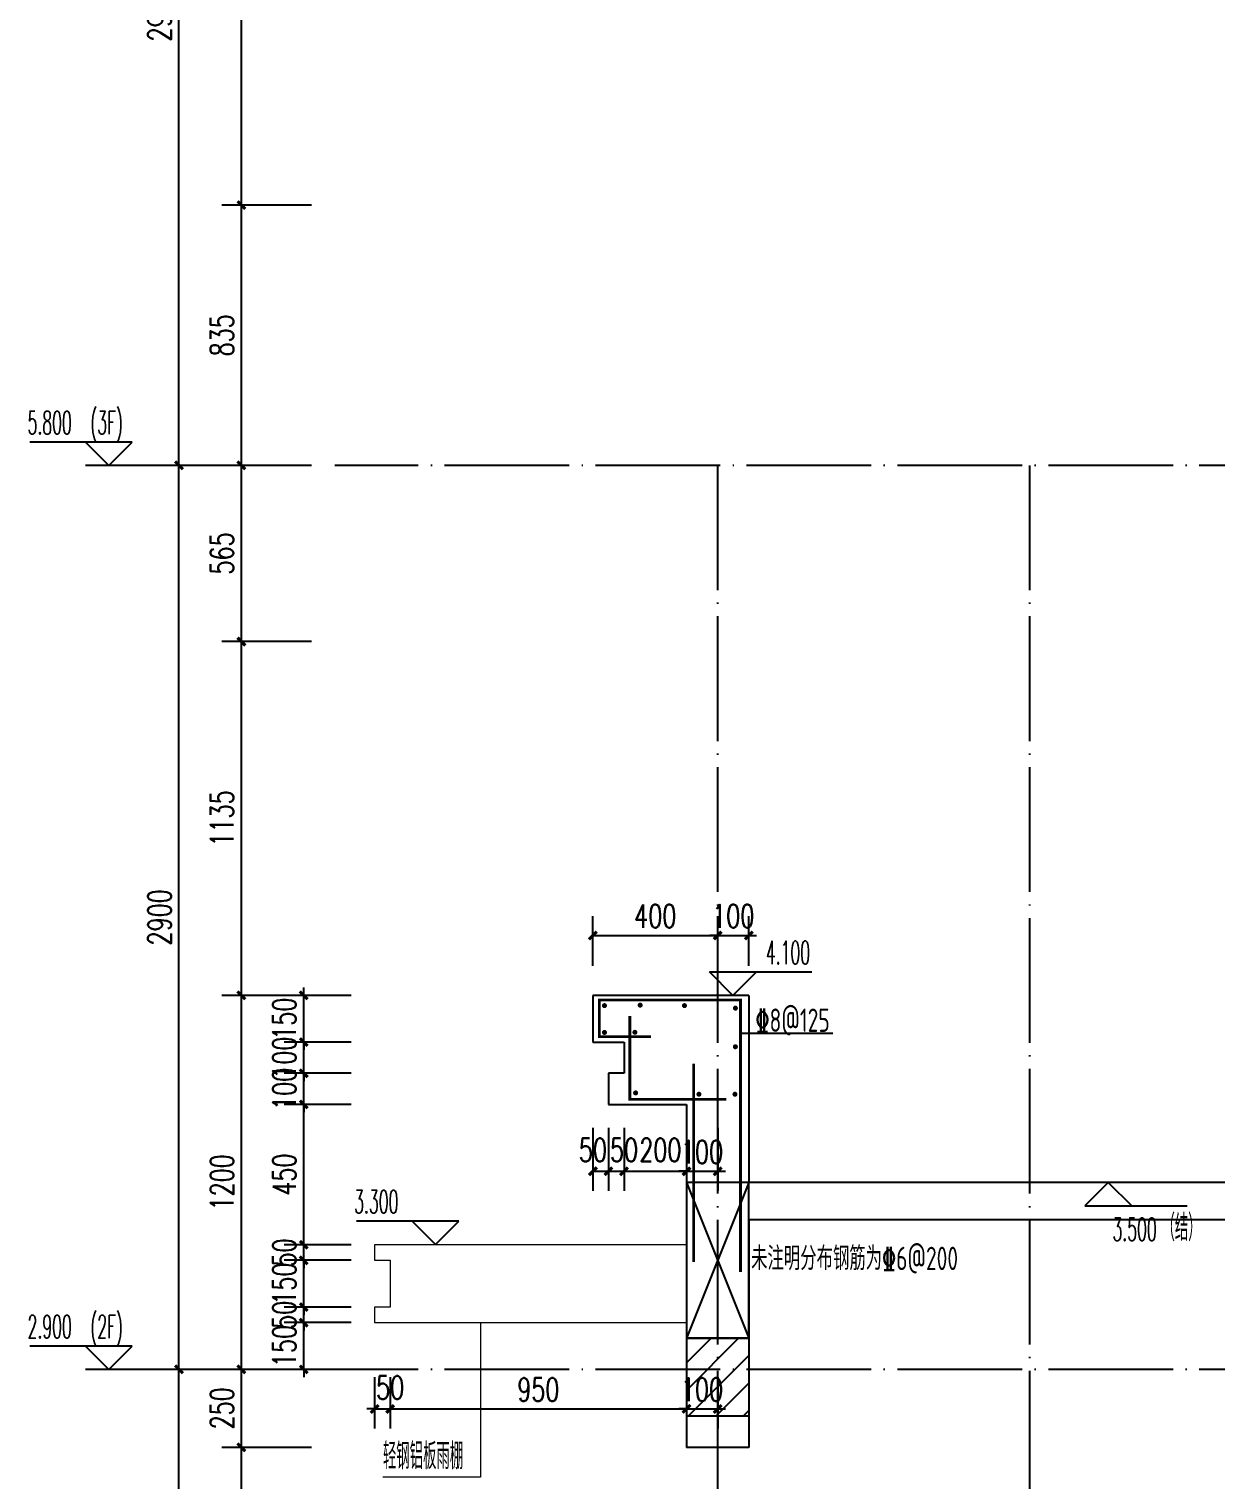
# Model space of a CAD drawing. Extents: x 393367 to 3005760, y 4998 to 826018.
# Drawn here: x 2925937 to 2929742, y 446182 to 450836 of the extents above; entities that cross this region are included whole.
import ezdxf

# ---------------------------------------------------------------- set-up
doc = ezdxf.new("R2010")
doc.units = 0
doc.header["$LTSCALE"] = 1000
doc.linetypes.add('DOTE', pattern=[2.42, 2, -0.2, 0.02, -0.2])
doc.layers.get('0').update_dxf_attribs({"linetype": 'CONTINUOUS'})
doc.layers.get('Defpoints').update_dxf_attribs({"linetype": 'CONTINUOUS'})
for name, color, linetype in [('DIM_ELEV', 3, 'CONTINUOUS'), ('DOTE', 8, 'DOTE'), ('PUB_DIM', 3, 'CONTINUOUS'), ('PUB_HATCH', 8, 'CONTINUOUS'), ('PUB_TEXT', 7, 'CONTINUOUS'), ('S-大样-砼线', 7, 'CONTINUOUS'), ('S-引出线', 40, 'CONTINUOUS'), ('TEXT', 7, 'CONTINUOUS'), ('WALL', 130, 'CONTINUOUS')]:
    doc.layers.add(name, color=color, linetype=linetype)
for name, color, linetype, lineweight in [('DIM_IDEN', 3, 'CONTINUOUS', 15), ('REIN', 1, 'CONTINUOUS', 18), ('立面-普通轮廓', 7, 'CONTINUOUS', 18)]:
    doc.layers.add(name, color=color, linetype=linetype, lineweight=lineweight)
doc.styles.add('_TCH_DIM', font='simplex.shx', dxfattribs={"width": 0.65, "bigfont": 'gbcbig.shx'})
doc.styles.add('_TCH_DIM_T3', font='SIMPLEX', dxfattribs={"width": 0.705882, "bigfont": 'GBCBIG'})
doc.styles.add('DIM_FONT_T3', font='SIMPLEX', dxfattribs={"width": 0.705882, "bigfont": 'GBCBIG'})
doc.styles.add('TSSD_Rein', font='Tssdeng.shx', dxfattribs={"width": 0.7, "bigfont": 'hztxt.shx'})
doc.dimstyles.new('_TCH_ARCH&&25', dxfattribs={"dimtxt": 74.375, "dimasz": 25, "dimexe": 62.5, "dimexo": 75, "dimgap": 25, "dimtad": 1, "dimdec": 0, "dimzin": 0, "dimdsep": 46, "dimtxsty": '_TCH_DIM_T3', "dimblk": 'ARCHTICK', "dimcen": 0.09, "dimclrt": 7, "dimazin": 2, "dimtfac": 1, "dimtdec": 0, "dimtix": 1, "dimtmove": 2, "dimatfit": 3, "dimfxl": 1, "dimtolj": 1, "dimtzin": 0, "dimarcsym": 0})

# ---------------------------------------------------------------- blocks, each defined once
blk = doc.blocks.new('_ArchTick')
at = {"color": 0, "linetype": 'ByBlock', "const_width": 0.4}
blk.add_lwpolyline([(-0.5, -0.5), (0.5, 0.5)], dxfattribs=at)
blk = doc.blocks.new('*D1544')
at = {"layer": 'Defpoints', "color": 0, "transparency": 16777216}
for p in [(2928144.6, 447928.5), (2927744.5, 447756.5), (2928144.6, 447756.5)]:
    blk.add_point(p, dxfattribs=at)
at = {"layer": 'PUB_DIM', "color": 0, "lineweight": -2, "transparency": 16777216}
for p, q in [((2927744.5, 447831.5), (2927744.5, 447991)), ((2928144.6, 447831.5), (2928144.6, 447991)), ((2927744.5, 447928.5), (2928144.6, 447928.5))]:
    blk.add_line(p, q, dxfattribs=at)
at = {"layer": 'PUB_DIM', "color": 0, "lineweight": -2, "transparency": 16777216, "xscale": 25, "yscale": 25, "zscale": 25, "rotation": 180}
blk.add_blockref('_ArchTick', (2927744.5, 447928.5), dxfattribs=at)
at = {"layer": 'PUB_DIM', "color": 0, "lineweight": -2, "transparency": 16777216, "xscale": 25, "yscale": 25, "zscale": 25}
blk.add_blockref('_ArchTick', (2928144.6, 447928.5), dxfattribs=at)
at = {"layer": 'PUB_DIM', "color": 7, "transparency": 16777216, "insert": (2927944.5, 447990.7), "char_height": 74.38, "attachment_point": 5, "style": '_TCH_DIM_T3'}
blk.add_mtext('\\A1;400', dxfattribs=at)
blk = doc.blocks.new('*D1545')
at = {"layer": 'Defpoints', "color": 0, "transparency": 16777216}
for p in [(2928244.4, 447928.5), (2928144.6, 447756.5), (2928244.4, 447756.5)]:
    blk.add_point(p, dxfattribs=at)
at = {"layer": 'PUB_DIM', "color": 0, "lineweight": -2, "transparency": 16777216}
for p, q in [((2928144.6, 447831.5), (2928144.6, 447991)), ((2928244.4, 447831.5), (2928244.4, 447991)), ((2928144.6, 447928.5), (2928119.6, 447928.5)), ((2928144.6, 447928.5), (2928244.4, 447928.5)), ((2928244.4, 447928.5), (2928269.4, 447928.5))]:
    blk.add_line(p, q, dxfattribs=at)
at = {"layer": 'PUB_DIM', "color": 0, "lineweight": -2, "transparency": 16777216, "xscale": 25, "yscale": 25, "zscale": 25}
blk.add_blockref('_ArchTick', (2928144.6, 447928.5), dxfattribs=at)
at = {"layer": 'PUB_DIM', "color": 0, "lineweight": -2, "transparency": 16777216, "xscale": 25, "yscale": 25, "zscale": 25, "rotation": 180}
blk.add_blockref('_ArchTick', (2928244.4, 447928.5), dxfattribs=at)
at = {"layer": 'PUB_DIM', "color": 7, "transparency": 16777216, "insert": (2928194.5, 447990.7), "char_height": 74.38, "attachment_point": 5, "style": '_TCH_DIM_T3'}
blk.add_mtext('\\A1;100', dxfattribs=at)
blk = doc.blocks.new('*D1546')
at = {"layer": 'Defpoints', "color": 0, "transparency": 16777216}
for p in [(2927044.6, 446586.3), (2927094.6, 446586.3), (2927094.6, 446409.6)]:
    blk.add_point(p, dxfattribs=at)
at = {"layer": 'PUB_DIM', "color": 0, "lineweight": -2, "transparency": 16777216}
for p, q in [((2927044.6, 446511.3), (2927044.6, 446347.1)), ((2927094.6, 446511.3), (2927094.6, 446347.1)), ((2927044.6, 446409.6), (2927019.6, 446409.6)), ((2927044.6, 446409.6), (2927094.6, 446409.6)), ((2927094.6, 446409.6), (2927119.6, 446409.6))]:
    blk.add_line(p, q, dxfattribs=at)
at = {"layer": 'PUB_DIM', "color": 0, "lineweight": -2, "transparency": 16777216, "xscale": 25, "yscale": 25, "zscale": 25}
for p, rotation in [((2927044.6, 446409.6), 0.008280580344850463), ((2927094.6, 446409.6), 180.0082805803449)]:
    blk.add_blockref('_ArchTick', p, dxfattribs=dict(at, rotation=rotation))
at = {"layer": 'PUB_DIM', "color": 7, "transparency": 16777216, "insert": (2927094.6, 446478.4), "char_height": 74.38, "attachment_point": 5, "rotation": 0.0083, "style": '_TCH_DIM_T3'}
blk.add_mtext('\\A1;50', dxfattribs=at)
blk = doc.blocks.new('*D1547')
at = {"layer": 'Defpoints', "color": 0, "transparency": 16777216}
for p in [(2927094.6, 446586.3), (2928044.6, 446586.4), (2928044.6, 446409.8)]:
    blk.add_point(p, dxfattribs=at)
at = {"layer": 'PUB_DIM', "color": 0, "lineweight": -2, "transparency": 16777216}
for p, q in [((2927094.6, 446511.3), (2927094.6, 446347.1)), ((2928044.6, 446511.4), (2928044.6, 446347.3)), ((2927094.6, 446409.6), (2928044.6, 446409.8))]:
    blk.add_line(p, q, dxfattribs=at)
at = {"layer": 'PUB_DIM', "color": 0, "lineweight": -2, "transparency": 16777216, "xscale": 25, "yscale": 25, "zscale": 25}
for p, rotation in [((2927094.6, 446409.6), 180.008280580344), ((2928044.6, 446409.8), 0.008280580343985943)]:
    blk.add_blockref('_ArchTick', p, dxfattribs=dict(at, rotation=rotation))
at = {"layer": 'PUB_DIM', "color": 7, "transparency": 16777216, "insert": (2927569.6, 446471.9), "char_height": 74.38, "attachment_point": 5, "rotation": 0.0083, "style": '_TCH_DIM_T3'}
blk.add_mtext('\\A1;950', dxfattribs=at)
blk = doc.blocks.new('*D1548')
at = {"layer": 'Defpoints', "color": 0, "transparency": 16777216}
for p in [(2928044.6, 446586.4), (2928144.6, 446586.5), (2928144.6, 446409.8)]:
    blk.add_point(p, dxfattribs=at)
at = {"layer": 'PUB_DIM', "color": 0, "lineweight": -2, "transparency": 16777216}
for p, q in [((2928044.6, 446511.4), (2928044.6, 446347.3)), ((2928144.6, 446511.5), (2928144.6, 446347.3)), ((2928044.6, 446409.8), (2928019.6, 446409.7)), ((2928044.6, 446409.8), (2928144.6, 446409.8)), ((2928144.6, 446409.8), (2928169.6, 446409.8))]:
    blk.add_line(p, q, dxfattribs=at)
at = {"layer": 'PUB_DIM', "color": 0, "lineweight": -2, "transparency": 16777216, "xscale": 25, "yscale": 25, "zscale": 25}
for p, rotation in [((2928044.6, 446409.8), 0.008280580347808097), ((2928144.6, 446409.8), 180.0082805803478)]:
    blk.add_blockref('_ArchTick', p, dxfattribs=dict(at, rotation=rotation))
at = {"layer": 'PUB_DIM', "color": 7, "transparency": 16777216, "insert": (2928094.6, 446471.9), "char_height": 74.38, "attachment_point": 5, "rotation": 0.0083, "style": '_TCH_DIM_T3'}
blk.add_mtext('\\A1;100', dxfattribs=at)
blk = doc.blocks.new('*D1549')
at = {"layer": 'Defpoints', "color": 0, "transparency": 16777216}
for p in [(2927744.5, 447386.5), (2927794.5, 447386.5), (2927794.5, 447172)]:
    blk.add_point(p, dxfattribs=at)
at = {"layer": 'PUB_DIM', "color": 0, "lineweight": -2, "transparency": 16777216}
for p, q in [((2927744.5, 447311.5), (2927744.5, 447109.5)), ((2927794.5, 447311.5), (2927794.5, 447109.5)), ((2927744.5, 447172), (2927794.5, 447172))]:
    blk.add_line(p, q, dxfattribs=at)
at = {"layer": 'PUB_DIM', "color": 0, "lineweight": -2, "transparency": 16777216, "xscale": 25, "yscale": 25, "zscale": 25, "rotation": 180}
blk.add_blockref('_ArchTick', (2927744.5, 447172), dxfattribs=at)
at = {"layer": 'PUB_DIM', "color": 0, "lineweight": -2, "transparency": 16777216, "xscale": 25, "yscale": 25, "zscale": 25}
blk.add_blockref('_ArchTick', (2927794.5, 447172), dxfattribs=at)
at = {"layer": 'PUB_DIM', "color": 7, "transparency": 16777216, "insert": (2927744.5, 447240.7), "char_height": 74.38, "attachment_point": 5, "style": '_TCH_DIM_T3'}
blk.add_mtext('\\A1;50', dxfattribs=at)
blk = doc.blocks.new('*D1550')
at = {"layer": 'Defpoints', "color": 0, "transparency": 16777216}
for p in [(2927794.5, 447386.5), (2927844.6, 447386.5), (2927844.6, 447172)]:
    blk.add_point(p, dxfattribs=at)
at = {"layer": 'PUB_DIM', "color": 0, "lineweight": -2, "transparency": 16777216}
for p, q in [((2927794.5, 447311.5), (2927794.5, 447109.5)), ((2927844.6, 447311.5), (2927844.6, 447109.5)), ((2927794.5, 447172), (2927844.6, 447172))]:
    blk.add_line(p, q, dxfattribs=at)
at = {"layer": 'PUB_DIM', "color": 0, "lineweight": -2, "transparency": 16777216, "xscale": 25, "yscale": 25, "zscale": 25, "rotation": 180}
blk.add_blockref('_ArchTick', (2927794.5, 447172), dxfattribs=at)
at = {"layer": 'PUB_DIM', "color": 0, "lineweight": -2, "transparency": 16777216, "xscale": 25, "yscale": 25, "zscale": 25}
blk.add_blockref('_ArchTick', (2927844.6, 447172), dxfattribs=at)
at = {"layer": 'PUB_DIM', "color": 7, "transparency": 16777216, "insert": (2927844.6, 447240.7), "char_height": 74.38, "attachment_point": 5, "style": '_TCH_DIM_T3'}
blk.add_mtext('\\A1;50', dxfattribs=at)
blk = doc.blocks.new('*D1551')
at = {"layer": 'Defpoints', "color": 0, "transparency": 16777216}
for p in [(2927844.6, 447386.5), (2928044.6, 447386.5), (2928044.6, 447172)]:
    blk.add_point(p, dxfattribs=at)
at = {"layer": 'PUB_DIM', "color": 0, "lineweight": -2, "transparency": 16777216}
for p, q in [((2927844.6, 447311.5), (2927844.6, 447109.5)), ((2928044.6, 447311.5), (2928044.6, 447109.5)), ((2927844.6, 447172), (2928044.6, 447172))]:
    blk.add_line(p, q, dxfattribs=at)
at = {"layer": 'PUB_DIM', "color": 0, "lineweight": -2, "transparency": 16777216, "xscale": 25, "yscale": 25, "zscale": 25, "rotation": 180}
blk.add_blockref('_ArchTick', (2927844.6, 447172), dxfattribs=at)
at = {"layer": 'PUB_DIM', "color": 0, "lineweight": -2, "transparency": 16777216, "xscale": 25, "yscale": 25, "zscale": 25}
blk.add_blockref('_ArchTick', (2928044.6, 447172), dxfattribs=at)
at = {"layer": 'PUB_DIM', "color": 7, "transparency": 16777216, "insert": (2927961, 447240.7), "char_height": 74.38, "attachment_point": 5, "style": '_TCH_DIM_T3'}
blk.add_mtext('\\A1;200', dxfattribs=at)
blk = doc.blocks.new('*D1552')
at = {"layer": 'Defpoints', "color": 0, "transparency": 16777216}
for p in [(2928044.6, 447386.5), (2928144.6, 447386.5), (2928144.6, 447172)]:
    blk.add_point(p, dxfattribs=at)
at = {"layer": 'PUB_DIM', "color": 0, "lineweight": -2, "transparency": 16777216}
for p, q in [((2928044.6, 447311.5), (2928044.6, 447109.5)), ((2928144.6, 447311.5), (2928144.6, 447109.5)), ((2928044.6, 447172), (2928019.6, 447172)), ((2928044.6, 447172), (2928144.6, 447172)), ((2928144.6, 447172), (2928169.6, 447172))]:
    blk.add_line(p, q, dxfattribs=at)
at = {"layer": 'PUB_DIM', "color": 0, "lineweight": -2, "transparency": 16777216, "xscale": 25, "yscale": 25, "zscale": 25}
blk.add_blockref('_ArchTick', (2928044.6, 447172), dxfattribs=at)
at = {"layer": 'PUB_DIM', "color": 0, "lineweight": -2, "transparency": 16777216, "xscale": 25, "yscale": 25, "zscale": 25, "rotation": 180}
blk.add_blockref('_ArchTick', (2928144.6, 447172), dxfattribs=at)
at = {"layer": 'PUB_DIM', "color": 7, "transparency": 16777216, "insert": (2928094.6, 447234.1), "char_height": 74.38, "attachment_point": 5, "style": '_TCH_DIM_T3'}
blk.add_mtext('\\A1;100', dxfattribs=at)
blk = doc.blocks.new('*D1553')
at = {"layer": 'Defpoints', "color": 0, "transparency": 16777216}
for p in [(2926817.5, 446686.5), (2927044.6, 446686.5), (2927044.6, 446536.5)]:
    blk.add_point(p, dxfattribs=at)
at = {"layer": 'PUB_DIM', "color": 0, "lineweight": -2, "transparency": 16777216}
for p, q in [((2926817.5, 446686.5), (2926817.5, 446711.5)), ((2926969.6, 446686.5), (2926755, 446686.5)), ((2926817.5, 446536.5), (2926817.5, 446686.5)), ((2926969.6, 446536.5), (2926755, 446536.5)), ((2926817.5, 446536.5), (2926817.5, 446511.5))]:
    blk.add_line(p, q, dxfattribs=at)
at = {"layer": 'PUB_DIM', "color": 0, "lineweight": -2, "transparency": 16777216, "xscale": 25, "yscale": 25, "zscale": 25}
for p, rotation in [((2926817.5, 446686.5), 270), ((2926817.5, 446536.5), 90)]:
    blk.add_blockref('_ArchTick', p, dxfattribs=dict(at, rotation=rotation))
at = {"layer": 'PUB_DIM', "color": 7, "transparency": 16777216, "insert": (2926755.3, 446611.5), "char_height": 74.38, "attachment_point": 5, "rotation": 90, "style": '_TCH_DIM_T3'}
blk.add_mtext('\\A1;150', dxfattribs=at)
blk = doc.blocks.new('*D1554')
at = {"layer": 'Defpoints', "color": 0, "transparency": 16777216}
for p in [(2926817.5, 446736.5), (2927044.6, 446736.5), (2927044.6, 446686.5)]:
    blk.add_point(p, dxfattribs=at)
at = {"layer": 'PUB_DIM', "color": 0, "lineweight": -2, "transparency": 16777216}
for p, q in [((2926817.5, 446736.5), (2926817.5, 446761.5)), ((2926969.6, 446736.5), (2926755, 446736.5)), ((2926817.5, 446686.5), (2926817.5, 446736.5)), ((2926969.6, 446686.5), (2926755, 446686.5)), ((2926817.5, 446686.5), (2926817.5, 446661.5))]:
    blk.add_line(p, q, dxfattribs=at)
at = {"layer": 'PUB_DIM', "color": 0, "lineweight": -2, "transparency": 16777216, "xscale": 25, "yscale": 25, "zscale": 25}
for p, rotation in [((2926817.5, 446736.5), 270), ((2926817.5, 446686.5), 90)]:
    blk.add_blockref('_ArchTick', p, dxfattribs=dict(at, rotation=rotation))
at = {"layer": 'PUB_DIM', "color": 7, "transparency": 16777216, "insert": (2926755.3, 446711.5), "char_height": 74.38, "attachment_point": 5, "rotation": 90, "style": '_TCH_DIM_T3'}
blk.add_mtext('\\A1;50', dxfattribs=at)
blk = doc.blocks.new('*D1555')
at = {"layer": 'Defpoints', "color": 0, "transparency": 16777216}
for p in [(2926817.5, 446886.5), (2927044.6, 446886.5), (2927044.6, 446736.5)]:
    blk.add_point(p, dxfattribs=at)
at = {"layer": 'PUB_DIM', "color": 0, "lineweight": -2, "transparency": 16777216}
for p, q in [((2926817.5, 446886.5), (2926817.5, 446911.5)), ((2926969.6, 446886.5), (2926755, 446886.5)), ((2926817.5, 446736.5), (2926817.5, 446886.5)), ((2926969.6, 446736.5), (2926755, 446736.5)), ((2926817.5, 446736.5), (2926817.5, 446711.5))]:
    blk.add_line(p, q, dxfattribs=at)
at = {"layer": 'PUB_DIM', "color": 0, "lineweight": -2, "transparency": 16777216, "xscale": 25, "yscale": 25, "zscale": 25}
for p, rotation in [((2926817.5, 446886.5), 270), ((2926817.5, 446736.5), 90)]:
    blk.add_blockref('_ArchTick', p, dxfattribs=dict(at, rotation=rotation))
at = {"layer": 'PUB_DIM', "color": 7, "transparency": 16777216, "insert": (2926755.3, 446811.5), "char_height": 74.38, "attachment_point": 5, "rotation": 90, "style": '_TCH_DIM_T3'}
blk.add_mtext('\\A1;150', dxfattribs=at)
blk = doc.blocks.new('*D1556')
at = {"layer": 'Defpoints', "color": 0, "transparency": 16777216}
for p in [(2926817.5, 446936.5), (2927044.6, 446936.5), (2927044.6, 446886.5)]:
    blk.add_point(p, dxfattribs=at)
at = {"layer": 'PUB_DIM', "color": 0, "lineweight": -2, "transparency": 16777216}
for p, q in [((2926817.5, 446936.5), (2926817.5, 446961.5)), ((2926969.6, 446936.5), (2926755, 446936.5)), ((2926817.5, 446886.5), (2926817.5, 446936.5)), ((2926969.6, 446886.5), (2926755, 446886.5)), ((2926817.5, 446886.5), (2926817.5, 446861.5))]:
    blk.add_line(p, q, dxfattribs=at)
at = {"layer": 'PUB_DIM', "color": 0, "lineweight": -2, "transparency": 16777216, "xscale": 25, "yscale": 25, "zscale": 25}
for p, rotation in [((2926817.5, 446936.5), 270), ((2926817.5, 446886.5), 90)]:
    blk.add_blockref('_ArchTick', p, dxfattribs=dict(at, rotation=rotation))
at = {"layer": 'PUB_DIM', "color": 7, "transparency": 16777216, "insert": (2926755.3, 446911.5), "char_height": 74.38, "attachment_point": 5, "rotation": 90, "style": '_TCH_DIM_T3'}
blk.add_mtext('\\A1;50', dxfattribs=at)
blk = doc.blocks.new('*D1557')
at = {"layer": 'Defpoints', "color": 0, "transparency": 16777216}
for p in [(2926817.5, 447386.5), (2927044.6, 447386.5), (2927044.6, 446936.5)]:
    blk.add_point(p, dxfattribs=at)
at = {"layer": 'PUB_DIM', "color": 0, "lineweight": -2, "transparency": 16777216}
for p, q in [((2926969.6, 447386.5), (2926755, 447386.5)), ((2926817.5, 446936.5), (2926817.5, 447386.5)), ((2926969.6, 446936.5), (2926755, 446936.5))]:
    blk.add_line(p, q, dxfattribs=at)
at = {"layer": 'PUB_DIM', "color": 0, "lineweight": -2, "transparency": 16777216, "xscale": 25, "yscale": 25, "zscale": 25}
for p, rotation in [((2926817.5, 447386.5), 90), ((2926817.5, 446936.5), 270)]:
    blk.add_blockref('_ArchTick', p, dxfattribs=dict(at, rotation=rotation))
at = {"layer": 'PUB_DIM', "color": 7, "transparency": 16777216, "insert": (2926755.3, 447161.5), "char_height": 74.38, "attachment_point": 5, "rotation": 90, "style": '_TCH_DIM_T3'}
blk.add_mtext('\\A1;450', dxfattribs=at)
blk = doc.blocks.new('*D1558')
at = {"layer": 'Defpoints', "color": 0, "transparency": 16777216}
for p in [(2926817.5, 447486.5), (2927044.6, 447486.5), (2927044.6, 447386.5)]:
    blk.add_point(p, dxfattribs=at)
at = {"layer": 'PUB_DIM', "color": 0, "lineweight": -2, "transparency": 16777216}
for p, q in [((2926817.5, 447486.5), (2926817.5, 447511.5)), ((2926969.6, 447486.5), (2926755, 447486.5)), ((2926817.5, 447386.5), (2926817.5, 447486.5)), ((2926969.6, 447386.5), (2926755, 447386.5)), ((2926817.5, 447386.5), (2926817.5, 447361.5))]:
    blk.add_line(p, q, dxfattribs=at)
at = {"layer": 'PUB_DIM', "color": 0, "lineweight": -2, "transparency": 16777216, "xscale": 25, "yscale": 25, "zscale": 25}
for p, rotation in [((2926817.5, 447486.5), 270), ((2926817.5, 447386.5), 90)]:
    blk.add_blockref('_ArchTick', p, dxfattribs=dict(at, rotation=rotation))
at = {"layer": 'PUB_DIM', "color": 7, "transparency": 16777216, "insert": (2926755.3, 447436.5), "char_height": 74.38, "attachment_point": 5, "rotation": 90, "style": '_TCH_DIM_T3'}
blk.add_mtext('\\A1;100', dxfattribs=at)
blk = doc.blocks.new('*D1559')
at = {"layer": 'Defpoints', "color": 0, "transparency": 16777216}
for p in [(2926817.5, 447586.5), (2927044.6, 447586.5), (2927044.6, 447486.5)]:
    blk.add_point(p, dxfattribs=at)
at = {"layer": 'PUB_DIM', "color": 0, "lineweight": -2, "transparency": 16777216}
for p, q in [((2926817.5, 447586.5), (2926817.5, 447611.5)), ((2926969.6, 447586.5), (2926755, 447586.5)), ((2926817.5, 447486.5), (2926817.5, 447586.5)), ((2926969.6, 447486.5), (2926755, 447486.5)), ((2926817.5, 447486.5), (2926817.5, 447461.5))]:
    blk.add_line(p, q, dxfattribs=at)
at = {"layer": 'PUB_DIM', "color": 0, "lineweight": -2, "transparency": 16777216, "xscale": 25, "yscale": 25, "zscale": 25}
for p, rotation in [((2926817.5, 447586.5), 270), ((2926817.5, 447486.5), 90)]:
    blk.add_blockref('_ArchTick', p, dxfattribs=dict(at, rotation=rotation))
at = {"layer": 'PUB_DIM', "color": 7, "transparency": 16777216, "insert": (2926755.3, 447536.5), "char_height": 74.38, "attachment_point": 5, "rotation": 90, "style": '_TCH_DIM_T3'}
blk.add_mtext('\\A1;100', dxfattribs=at)
blk = doc.blocks.new('*D1560')
at = {"layer": 'Defpoints', "color": 0, "transparency": 16777216}
for p in [(2926817.5, 447736.5), (2927044.6, 447736.5), (2927044.6, 447586.5)]:
    blk.add_point(p, dxfattribs=at)
at = {"layer": 'PUB_DIM', "color": 0, "lineweight": -2, "transparency": 16777216}
for p, q in [((2926969.6, 447736.5), (2926755, 447736.5)), ((2926817.5, 447736.5), (2926817.5, 447761.5)), ((2926817.5, 447586.5), (2926817.5, 447736.5)), ((2926969.6, 447586.5), (2926755, 447586.5)), ((2926817.5, 447586.5), (2926817.5, 447561.5))]:
    blk.add_line(p, q, dxfattribs=at)
at = {"layer": 'PUB_DIM', "color": 0, "lineweight": -2, "transparency": 16777216, "xscale": 25, "yscale": 25, "zscale": 25}
for p, rotation in [((2926817.5, 447736.5), 270), ((2926817.5, 447586.5), 90)]:
    blk.add_blockref('_ArchTick', p, dxfattribs=dict(at, rotation=rotation))
at = {"layer": 'PUB_DIM', "color": 7, "transparency": 16777216, "insert": (2926755.3, 447661.5), "char_height": 74.38, "attachment_point": 5, "rotation": 90, "style": '_TCH_DIM_T3'}
blk.add_mtext('\\A1;150', dxfattribs=at)
blk = doc.blocks.new('*D1576')
at = {"layer": 'Defpoints', "color": 0, "transparency": 16777216}
for p in [(2926617.5, 446286.5), (2926917.5, 446286.5), (2926917.5, 443636.5)]:
    blk.add_point(p, dxfattribs=at)
at = {"layer": 'PUB_DIM', "color": 0, "lineweight": -2, "transparency": 16777216}
for p, q in [((2926842.5, 446286.5), (2926555, 446286.5)), ((2926617.5, 443636.5), (2926617.5, 446286.5)), ((2926842.5, 443636.5), (2926555, 443636.5))]:
    blk.add_line(p, q, dxfattribs=at)
at = {"layer": 'PUB_DIM', "color": 0, "lineweight": -2, "transparency": 16777216, "xscale": 25, "yscale": 25, "zscale": 25}
for p, rotation in [((2926617.5, 446286.5), 90), ((2926617.5, 443636.5), 270)]:
    blk.add_blockref('_ArchTick', p, dxfattribs=dict(at, rotation=rotation))
at = {"layer": 'PUB_DIM', "color": 7, "transparency": 16777216, "insert": (2926555.3, 444961.5), "char_height": 74.38, "attachment_point": 5, "rotation": 90, "style": '_TCH_DIM_T3'}
blk.add_mtext('\\A1;2650', dxfattribs=at)
blk = doc.blocks.new('*D1577')
at = {"layer": 'Defpoints', "color": 0, "transparency": 16777216}
for p in [(2926617.5, 446536.5), (2926917.5, 446536.5), (2926917.5, 446286.5)]:
    blk.add_point(p, dxfattribs=at)
at = {"layer": 'PUB_DIM', "color": 0, "lineweight": -2, "transparency": 16777216}
for p, q in [((2926842.5, 446536.5), (2926555, 446536.5)), ((2926617.5, 446286.5), (2926617.5, 446536.5)), ((2926842.5, 446286.5), (2926555, 446286.5))]:
    blk.add_line(p, q, dxfattribs=at)
at = {"layer": 'PUB_DIM', "color": 0, "lineweight": -2, "transparency": 16777216, "xscale": 25, "yscale": 25, "zscale": 25}
for p, rotation in [((2926617.5, 446536.5), 90), ((2926617.5, 446286.5), 270)]:
    blk.add_blockref('_ArchTick', p, dxfattribs=dict(at, rotation=rotation))
at = {"layer": 'PUB_DIM', "color": 7, "transparency": 16777216, "insert": (2926555.3, 446411.5), "char_height": 74.38, "attachment_point": 5, "rotation": 90, "style": '_TCH_DIM_T3'}
blk.add_mtext('\\A1;250', dxfattribs=at)
blk = doc.blocks.new('*D1578')
at = {"layer": 'Defpoints', "color": 0, "transparency": 16777216}
for p in [(2926617.5, 447736.5), (2926917.5, 447736.5), (2926917.5, 446536.5)]:
    blk.add_point(p, dxfattribs=at)
at = {"layer": 'PUB_DIM', "color": 0, "lineweight": -2, "transparency": 16777216}
for p, q in [((2926842.5, 447736.5), (2926555, 447736.5)), ((2926617.5, 446536.5), (2926617.5, 447736.5)), ((2926842.5, 446536.5), (2926555, 446536.5))]:
    blk.add_line(p, q, dxfattribs=at)
at = {"layer": 'PUB_DIM', "color": 0, "lineweight": -2, "transparency": 16777216, "xscale": 25, "yscale": 25, "zscale": 25}
for p, rotation in [((2926617.5, 447736.5), 90), ((2926617.5, 446536.5), 270)]:
    blk.add_blockref('_ArchTick', p, dxfattribs=dict(at, rotation=rotation))
at = {"layer": 'PUB_DIM', "color": 7, "transparency": 16777216, "insert": (2926555.3, 447136.5), "char_height": 74.38, "attachment_point": 5, "rotation": 90, "style": '_TCH_DIM_T3'}
blk.add_mtext('\\A1;1200', dxfattribs=at)
blk = doc.blocks.new('*D1579')
at = {"layer": 'Defpoints', "color": 0, "transparency": 16777216}
for p in [(2926617.5, 448871.5), (2926917.5, 448871.5), (2926917.5, 447736.5)]:
    blk.add_point(p, dxfattribs=at)
at = {"layer": 'PUB_DIM', "color": 0, "lineweight": -2, "transparency": 16777216}
for p, q in [((2926842.5, 448871.5), (2926555, 448871.5)), ((2926617.5, 447736.5), (2926617.5, 448871.5)), ((2926842.5, 447736.5), (2926555, 447736.5))]:
    blk.add_line(p, q, dxfattribs=at)
at = {"layer": 'PUB_DIM', "color": 0, "lineweight": -2, "transparency": 16777216, "xscale": 25, "yscale": 25, "zscale": 25}
for p, rotation in [((2926617.5, 448871.5), 90), ((2926617.5, 447736.5), 270)]:
    blk.add_blockref('_ArchTick', p, dxfattribs=dict(at, rotation=rotation))
at = {"layer": 'PUB_DIM', "color": 7, "transparency": 16777216, "insert": (2926555.3, 448304), "char_height": 74.38, "attachment_point": 5, "rotation": 90, "style": '_TCH_DIM_T3'}
blk.add_mtext('\\A1;1135', dxfattribs=at)
blk = doc.blocks.new('*D1580')
at = {"layer": 'Defpoints', "color": 0, "transparency": 16777216}
for p in [(2926617.5, 449436.5), (2926917.5, 449436.5), (2926917.5, 448871.5)]:
    blk.add_point(p, dxfattribs=at)
at = {"layer": 'PUB_DIM', "color": 0, "lineweight": -2, "transparency": 16777216}
for p, q in [((2926842.5, 449436.5), (2926555, 449436.5)), ((2926617.5, 448871.5), (2926617.5, 449436.5)), ((2926842.5, 448871.5), (2926555, 448871.5))]:
    blk.add_line(p, q, dxfattribs=at)
at = {"layer": 'PUB_DIM', "color": 0, "lineweight": -2, "transparency": 16777216, "xscale": 25, "yscale": 25, "zscale": 25}
for p, rotation in [((2926617.5, 449436.5), 90), ((2926617.5, 448871.5), 270)]:
    blk.add_blockref('_ArchTick', p, dxfattribs=dict(at, rotation=rotation))
at = {"layer": 'PUB_DIM', "color": 7, "transparency": 16777216, "insert": (2926555.3, 449154), "char_height": 74.38, "attachment_point": 5, "rotation": 90, "style": '_TCH_DIM_T3'}
blk.add_mtext('\\A1;565', dxfattribs=at)
blk = doc.blocks.new('*D1581')
at = {"layer": 'Defpoints', "color": 0, "transparency": 16777216}
for p in [(2926617.5, 450271.5), (2926917.5, 450271.5), (2926917.5, 449436.5)]:
    blk.add_point(p, dxfattribs=at)
at = {"layer": 'PUB_DIM', "color": 0, "lineweight": -2, "transparency": 16777216}
for p, q in [((2926842.5, 450271.5), (2926555, 450271.5)), ((2926617.5, 449436.5), (2926617.5, 450271.5)), ((2926842.5, 449436.5), (2926555, 449436.5))]:
    blk.add_line(p, q, dxfattribs=at)
at = {"layer": 'PUB_DIM', "color": 0, "lineweight": -2, "transparency": 16777216, "xscale": 25, "yscale": 25, "zscale": 25}
for p, rotation in [((2926617.5, 450271.5), 90), ((2926617.5, 449436.5), 270)]:
    blk.add_blockref('_ArchTick', p, dxfattribs=dict(at, rotation=rotation))
at = {"layer": 'PUB_DIM', "color": 7, "transparency": 16777216, "insert": (2926555.3, 449854), "char_height": 74.38, "attachment_point": 5, "rotation": 90, "style": '_TCH_DIM_T3'}
blk.add_mtext('\\A1;835', dxfattribs=at)
blk = doc.blocks.new('*D1582')
at = {"layer": 'Defpoints', "color": 0, "transparency": 16777216}
for p in [(2926617.5, 451771.5), (2926917.5, 451771.5), (2926917.5, 450271.5)]:
    blk.add_point(p, dxfattribs=at)
at = {"layer": 'PUB_DIM', "color": 0, "lineweight": -2, "transparency": 16777216}
for p, q in [((2926842.5, 451771.5), (2926555, 451771.5)), ((2926617.5, 450271.5), (2926617.5, 451771.5)), ((2926842.5, 450271.5), (2926555, 450271.5))]:
    blk.add_line(p, q, dxfattribs=at)
at = {"layer": 'PUB_DIM', "color": 0, "lineweight": -2, "transparency": 16777216, "xscale": 25, "yscale": 25, "zscale": 25}
for p, rotation in [((2926617.5, 451771.5), 90), ((2926617.5, 450271.5), 270)]:
    blk.add_blockref('_ArchTick', p, dxfattribs=dict(at, rotation=rotation))
at = {"layer": 'PUB_DIM', "color": 7, "transparency": 16777216, "insert": (2926555.3, 451021.5), "char_height": 74.38, "attachment_point": 5, "rotation": 90, "style": '_TCH_DIM_T3'}
blk.add_mtext('\\A1;1500', dxfattribs=at)
blk = doc.blocks.new('*D1594')
at = {"layer": 'Defpoints', "color": 0, "transparency": 16777216}
for p in [(2926417.5, 446536.5), (2926917.5, 446536.5), (2926917.5, 443636.5)]:
    blk.add_point(p, dxfattribs=at)
at = {"layer": 'PUB_DIM', "color": 0, "lineweight": -2, "transparency": 16777216}
for p, q in [((2926842.5, 446536.5), (2926355, 446536.5)), ((2926417.5, 443636.5), (2926417.5, 446536.5)), ((2926842.5, 443636.5), (2926355, 443636.5))]:
    blk.add_line(p, q, dxfattribs=at)
at = {"layer": 'PUB_DIM', "color": 0, "lineweight": -2, "transparency": 16777216, "xscale": 25, "yscale": 25, "zscale": 25}
for p, rotation in [((2926417.5, 446536.5), 90), ((2926417.5, 443636.5), 270)]:
    blk.add_blockref('_ArchTick', p, dxfattribs=dict(at, rotation=rotation))
at = {"layer": 'PUB_DIM', "color": 7, "transparency": 16777216, "insert": (2926355.3, 445086.5), "char_height": 74.38, "attachment_point": 5, "rotation": 90, "style": '_TCH_DIM_T3'}
blk.add_mtext('\\A1;2900', dxfattribs=at)
blk = doc.blocks.new('*D1595')
at = {"layer": 'Defpoints', "color": 0, "transparency": 16777216}
for p in [(2926417.5, 449436.5), (2926917.5, 449436.5), (2926917.5, 446536.5)]:
    blk.add_point(p, dxfattribs=at)
at = {"layer": 'PUB_DIM', "color": 0, "lineweight": -2, "transparency": 16777216}
for p, q in [((2926842.5, 449436.5), (2926355, 449436.5)), ((2926417.5, 446536.5), (2926417.5, 449436.5)), ((2926842.5, 446536.5), (2926355, 446536.5))]:
    blk.add_line(p, q, dxfattribs=at)
at = {"layer": 'PUB_DIM', "color": 0, "lineweight": -2, "transparency": 16777216, "xscale": 25, "yscale": 25, "zscale": 25}
for p, rotation in [((2926417.5, 449436.5), 90), ((2926417.5, 446536.5), 270)]:
    blk.add_blockref('_ArchTick', p, dxfattribs=dict(at, rotation=rotation))
at = {"layer": 'PUB_DIM', "color": 7, "transparency": 16777216, "insert": (2926355.3, 447986.5), "char_height": 74.38, "attachment_point": 5, "rotation": 90, "style": '_TCH_DIM_T3'}
blk.add_mtext('\\A1;2900', dxfattribs=at)
blk = doc.blocks.new('*D1596')
at = {"layer": 'Defpoints', "color": 0, "transparency": 16777216}
for p in [(2926417.5, 452336.5), (2926917.5, 452336.5), (2926917.5, 449436.5)]:
    blk.add_point(p, dxfattribs=at)
at = {"layer": 'PUB_DIM', "color": 0, "lineweight": -2, "transparency": 16777216}
for p, q in [((2926842.5, 452336.5), (2926355, 452336.5)), ((2926417.5, 449436.5), (2926417.5, 452336.5)), ((2926842.5, 449436.5), (2926355, 449436.5))]:
    blk.add_line(p, q, dxfattribs=at)
at = {"layer": 'PUB_DIM', "color": 0, "lineweight": -2, "transparency": 16777216, "xscale": 25, "yscale": 25, "zscale": 25}
for p, rotation in [((2926417.5, 452336.5), 90), ((2926417.5, 449436.5), 270)]:
    blk.add_blockref('_ArchTick', p, dxfattribs=dict(at, rotation=rotation))
at = {"layer": 'PUB_DIM', "color": 7, "transparency": 16777216, "insert": (2926355.3, 450886.5), "char_height": 74.38, "attachment_point": 5, "rotation": 90, "style": '_TCH_DIM_T3'}
blk.add_mtext('\\A1;2900', dxfattribs=at)
blk = doc.blocks.new('A$C657E11A4')
at = {"layer": 'REIN', "const_width": 9}
for points in [[(170.1, 967.8), (4.5, 967.8), (4.5, 1085.2), (457.2, 1085.2), (457.2, 212.4)], [(411.8, 766.6), (102.2, 766.6), (102.2, 1034)], [(306.7, 880.7), (306.7, 245.1)]]:
    blk.add_lwpolyline(points, dxfattribs=at)
at = {"layer": 'REIN', "const_width": 8}
for points in [[(16.9, 1067.1, 1), (24.9, 1067.1, 1)], [(131.5, 1068.5, 1), (139.5, 1068.5, 1)], [(273.4, 1067.1, 1), (281.4, 1067.1, 1)], [(436.6, 1059, 1), (444.6, 1059, 1)], [(16.9, 981.1, 1), (24.9, 981.1, 1)], [(114.4, 981.5, 1), (122.4, 981.5, 1)], [(436.6, 935.1, 1), (444.6, 935.1, 1)], [(116.7, 787.1, 1), (124.7, 787.1, 1)], [(319.8, 782.9, 1), (327.8, 782.9, 1)], [(435.3, 782.9, 1), (443.3, 782.9, 1)]]:
    blk.add_lwpolyline(points, format="xyb", close=True, dxfattribs=at)
at = {"layer": 'S-大样-砼线'}
for p, q in [((283.8, 500), (483.8, 0)), ((483.8, 500), (283.8, 0))]:
    blk.add_line(p, q, dxfattribs=at)
blk.add_lwpolyline([(483.8, 500), (283.8, 500), (283.8, 0), (483.8, 0)], close=True, dxfattribs=at)
at = {"layer": 'S-引出线'}
blk.add_line((453, 978.7), (753.2, 978.7), dxfattribs=at)
at = {"layer": 'TEXT', "style": 'TSSD_Rein', "width": 0.7}
for s, p in [('%%1328@125', (505.1, 982.8)), ('未注明分布钢筋为%%1326@200', (491, 218.6))]:
    blk.add_text(s, height=75, rotation=0, dxfattribs=at).set_placement(p)

msp = doc.modelspace()

# ---------------------------------------------------------------- hatches: boundary and pattern name
at = {"layer": 'PUB_HATCH'}
h = msp.add_hatch(dxfattribs=at)
h.set_pattern_fill('普通砖', color=256, scale=25, style=0)
h.set_pattern_definition([(45, (2411524.25, 612130.613), (-44.1941915, 44.1941915), [])])
h.paths.add_polyline_path([(2928244.5638, 446636.44969), (2928044.5638, 446636.45617), (2928044.55569, 446386.45632), (2928244.55569, 446386.44983)])

# ---------------------------------------------------------------- linework, layer by layer
at = {"layer": 'DIM_ELEV'}
for p, q in [((2926267.5368, 449511.45355), (2925939.5368, 449511.45355)), ((2926192.5368, 449436.45355), (2926117.5368, 449511.45355)), ((2926192.5368, 449436.45355), (2926267.5368, 449511.45355)), ((2926617.5368, 449436.45355), (2926117.5368, 449436.45355)), ((2928193.67768, 447736.49767), (2928118.67768, 447811.49767)), ((2928118.67768, 447811.49767), (2928446.67768, 447811.49767)), ((2928193.67768, 447736.49767), (2928268.67768, 447811.49767)), ((2927314.78377, 447012.383), (2926986.78377, 447012.383)), ((2927239.78377, 446937.383), (2927164.78377, 447012.383)), ((2927239.78377, 446937.383), (2927314.78377, 447012.383)), ((2926267.5368, 446611.45355), (2925939.5368, 446611.45355)), ((2926192.5368, 446536.45355), (2926117.5368, 446611.45355)), ((2926192.5368, 446536.45355), (2926267.5368, 446611.45355)), ((2926617.5368, 446536.45355), (2926117.5368, 446536.45355))]:
    msp.add_line(p, q, dxfattribs=at)
at = {"layer": 'DIM_ELEV', "color": 3}
for p, q in [((2929397.01689, 447136.45355), (2929322.01689, 447061.45355)), ((2929397.01689, 447136.45355), (2929472.01689, 447061.45355)), ((2929322.01689, 447061.45355), (2929650.01689, 447061.45355))]:
    msp.add_line(p, q, dxfattribs=at)
at = {"layer": 'DIM_IDEN'}
for p, q in [((2927384.33311, 446686.48916), (2927384.33311, 446191.32534)), ((2927384.33311, 446191.32534), (2927071.38214, 446191.32534))]:
    msp.add_line(p, q, dxfattribs=at)
at = {"layer": 'DOTE', "linetype": 'DOTE', "ltscale": 0.2}
for p, q in [((2932024.7569, 449436.45355), (2926917.5368, 449436.45355)), ((2928144.55097, 449436.45355), (2928144.55097, 442536.4706)), ((2929144.55097, 449436.45355), (2929144.55097, 442536.4706)), ((2932024.7569, 446536.45355), (2926917.5368, 446536.45355))]:
    msp.add_line(p, q, dxfattribs=at)
at = {"layer": 'WALL'}
for p, q in [((2927744.51758, 447736.50876), (2927744.51238, 447586.50876)), ((2928144.54756, 447736.49689), (2927744.51758, 447736.50876)), ((2928244.54756, 447736.49817), (2928144.54756, 447736.49689)), ((2928244.54756, 447736.49817), (2928244.55525, 447136.45355)), ((2927744.51238, 447586.50876), (2927844.55185, 447586.50742)), ((2927844.55185, 447586.50742), (2927844.54833, 447486.50073)), ((2927794.54231, 447486.50248), (2927794.5388, 447386.50248)), ((2927844.54833, 447486.50073), (2927794.54231, 447486.50248)), ((2927794.5388, 447386.50248), (2928044.55204, 447386.49641)), ((2928044.55204, 447386.49641), (2928044.55525, 447136.45227)), ((2928044.55525, 447136.45184), (2928044.5638, 446636.45122)), ((2930994.5328, 447136.45355), (2928244.55525, 447136.45355)), ((2931194.53205, 447016.45355), (2928244.5573, 447016.45355)), ((2928244.5573, 447016.45355), (2928244.5638, 446636.45464)), ((2928044.5638, 446636.45617), (2928044.55569, 446386.45632)), ((2928244.5638, 446636.45464), (2928044.5638, 446636.45122)), ((2928244.5638, 446636.44969), (2928244.55569, 446386.44983)), ((2928244.55569, 446386.45145), (2928044.55569, 446386.4502)), ((2928044.55569, 446386.4502), (2928044.55631, 446286.45346)), ((2928244.55569, 446386.45145), (2928244.55631, 446286.4547)), ((2928244.55631, 446286.4547), (2928044.55631, 446286.45346))]:
    msp.add_line(p, q, dxfattribs=at)
at = {"layer": '立面-普通轮廓', "color": 4}
msp.add_lwpolyline([(2928044.56193, 446936.493), (2927044.56539, 446936.49822), (2927044.56539, 446886.49822), (2927094.56539, 446886.49822), (2927094.56539, 446736.49822), (2927044.59428, 446736.491), (2927044.59428, 446686.491), (2928044.56193, 446686.48655)], dxfattribs=at)

# ---------------------------------------------------------------- block references
at = {"layer": 'WALL'}
msp.add_blockref('A$C657E11A4', (2927760.76148, 446636.44322), dxfattribs=at)

# ---------------------------------------------------------------- texts
at = {"layer": 'DIM_ELEV', "color": 7, "style": '_TCH_DIM'}
for s, height, width, p in [('（结）', 84.397163, 0.7, (2929567.96305, 446948.92855)), ('3.500', 74.375, 0.494118, (2929410.46305, 446948.92855))]:
    msp.add_text(s, height=height, dxfattribs=dict(at, width=width)).set_placement(p)
at = {"layer": 'PUB_TEXT'}
for s, height, style, width, p in [('5.800', 74.375, '_TCH_DIM', 0.494118, (2925932.0368, 449536.47855)), ('(3F)', 74.375, '_TCH_DIM', 0.494118, (2926133.5868, 449536.47855)), ('4.100', 74.375, '_TCH_DIM', 0.494118, (2928299.17768, 447836.52267)), ('3.300', 74.375, '_TCH_DIM', 0.494118, (2926979.28377, 447037.408)), ('2.900', 74.375, '_TCH_DIM', 0.494118, (2925932.0368, 446636.47855)), ('(2F)', 74.375, '_TCH_DIM', 0.494118, (2926133.5868, 446636.47855)), ('轻钢铝板雨棚', 84.397163, 'DIM_FONT_T3', 0.705882, (2927071.38214, 446216.35034))]:
    msp.add_text(s, height=height, dxfattribs=dict(at, style=style, width=width)).set_placement(p)

# ---------------------------------------------------------------- dimensions: what is measured, and where the dimension line sits
at = {"layer": 'PUB_DIM'}
for p1, p2, distance, picture, middle in [((2926917.5368, 449436.45355), (2926917.5368, 452336.45355), 500, '*D1596', (2926355.3493, 450886.45355)), ((2926917.5368, 450271.49221), (2926917.5368, 451771.49039), 300, '*D1582', (2926555.3493, 451021.4913)), ((2926917.5368, 449436.45355), (2926917.5368, 450271.49221), 300, '*D1581', (2926555.3493, 449853.97288)), ((2926917.5368, 446536.45355), (2926917.5368, 449436.45355), 500, '*D1595', (2926355.3493, 447986.45355)), ((2926917.5368, 448871.47115), (2926917.5368, 449436.45355), 300, '*D1580', (2926555.3493, 449153.96235)), ((2926917.5368, 447736.50876), (2926917.5368, 448871.47115), 300, '*D1579', (2926555.3493, 448303.98995)), ((2927744.51758, 447756.49111), (2928144.55097, 447756.49111), 172.05131, '*D1544', (2927944.53428, 447990.72991)), ((2928144.55097, 447756.49111), (2928244.41084, 447756.49111), 172.05131, '*D1545', (2928194.48091, 447990.72991)), ((2926917.5368, 446536.45355), (2926917.5368, 447736.50876), 300, '*D1578', (2926555.3493, 447136.48116)), ((2927044.59428, 447586.50876), (2927044.59428, 447736.50876), 227.05748, '*D1560', (2926755.3493, 447661.50876)), ((2927044.59428, 447486.50248), (2927044.59428, 447586.50876), 227.05748, '*D1559', (2926755.3493, 447536.50562)), ((2927044.59428, 447386.50248), (2927044.59428, 447486.50248), 227.05748, '*D1558', (2926755.3493, 447436.50248)), ((2927044.59428, 446936.49822), (2927044.59428, 447386.50248), 227.05748, '*D1557', (2926755.3493, 447161.50035)), ((2928044.55634, 447386.50248), (2928144.55074, 447386.50248), -214.54588, '*D1552', (2928094.55354, 447234.1441)), ((2927044.59428, 446886.49822), (2927044.59428, 446936.49822), 227.05748, '*D1556', (2926755.3493, 446911.49822)), ((2927044.59428, 446736.491), (2927044.59428, 446886.49822), 227.05748, '*D1555', (2926755.3493, 446811.49461)), ((2927044.59428, 446686.491), (2927044.59428, 446736.491), 227.05748, '*D1554', (2926755.3493, 446711.491)), ((2927044.59428, 446536.45355), (2927044.59428, 446686.491), 227.05748, '*D1553', (2926755.3493, 446611.47228)), ((2927094.56891, 446586.3018), (2928044.56559, 446586.43909), -176.68668, '*D1547', (2927569.5838, 446471.87126)), ((2928044.56559, 446586.43909), (2928144.60133, 446586.45355), -176.68668, '*D1548', (2928094.60001, 446471.94714)), ((2926917.5368, 443636.45355), (2926917.5368, 446536.45355), 500, '*D1594', (2926355.3493, 445086.45355)), ((2926917.5368, 446286.4547), (2926917.5368, 446536.45355), 300, '*D1577', (2926555.3493, 446411.45413)), ((2926917.5368, 443636.45355), (2926917.5368, 446286.4547), 300, '*D1576', (2926555.3493, 444961.45413))]:
    dim = msp.add_aligned_dim(p1=p1, p2=p2, distance=distance, dimstyle='_TCH_ARCH&&25', dxfattribs=at)
    dim.commit()
    dim.dimension.update_dxf_attribs({"geometry": picture, "text_midpoint": middle})
for base, p1, p2, angle, picture, middle in [((2927794.53856, 447171.9566), (2927744.51214, 447386.50248), (2927794.53856, 447386.50248), 0, '*D1549', (2927744.51214, 447240.7066)), ((2927844.5677, 447171.9566), (2927794.53856, 447386.50248), (2927844.5677, 447386.50248), 0, '*D1550', (2927844.5677, 447240.7066)), ((2928044.55634, 447171.9566), (2927844.5677, 447386.50248), (2928044.55634, 447386.50248), 0, '*D1551', (2927960.95744, 447240.7066)), ((2927094.59445, 446409.61512), (2927044.56974, 446586.29457), (2927094.56891, 446586.3018), 0.00828058, '*D1546', (2927094.58451, 446478.36511))]:
    dim = msp.add_linear_dim(base=base, p1=p1, p2=p2, angle=angle, dimstyle='_TCH_ARCH&&25', dxfattribs=at)
    dim.commit()
    dim.dimension.update_dxf_attribs({"geometry": picture, "text_midpoint": middle, "dimtype": 161})

doc.saveas('drawing.dxf')
